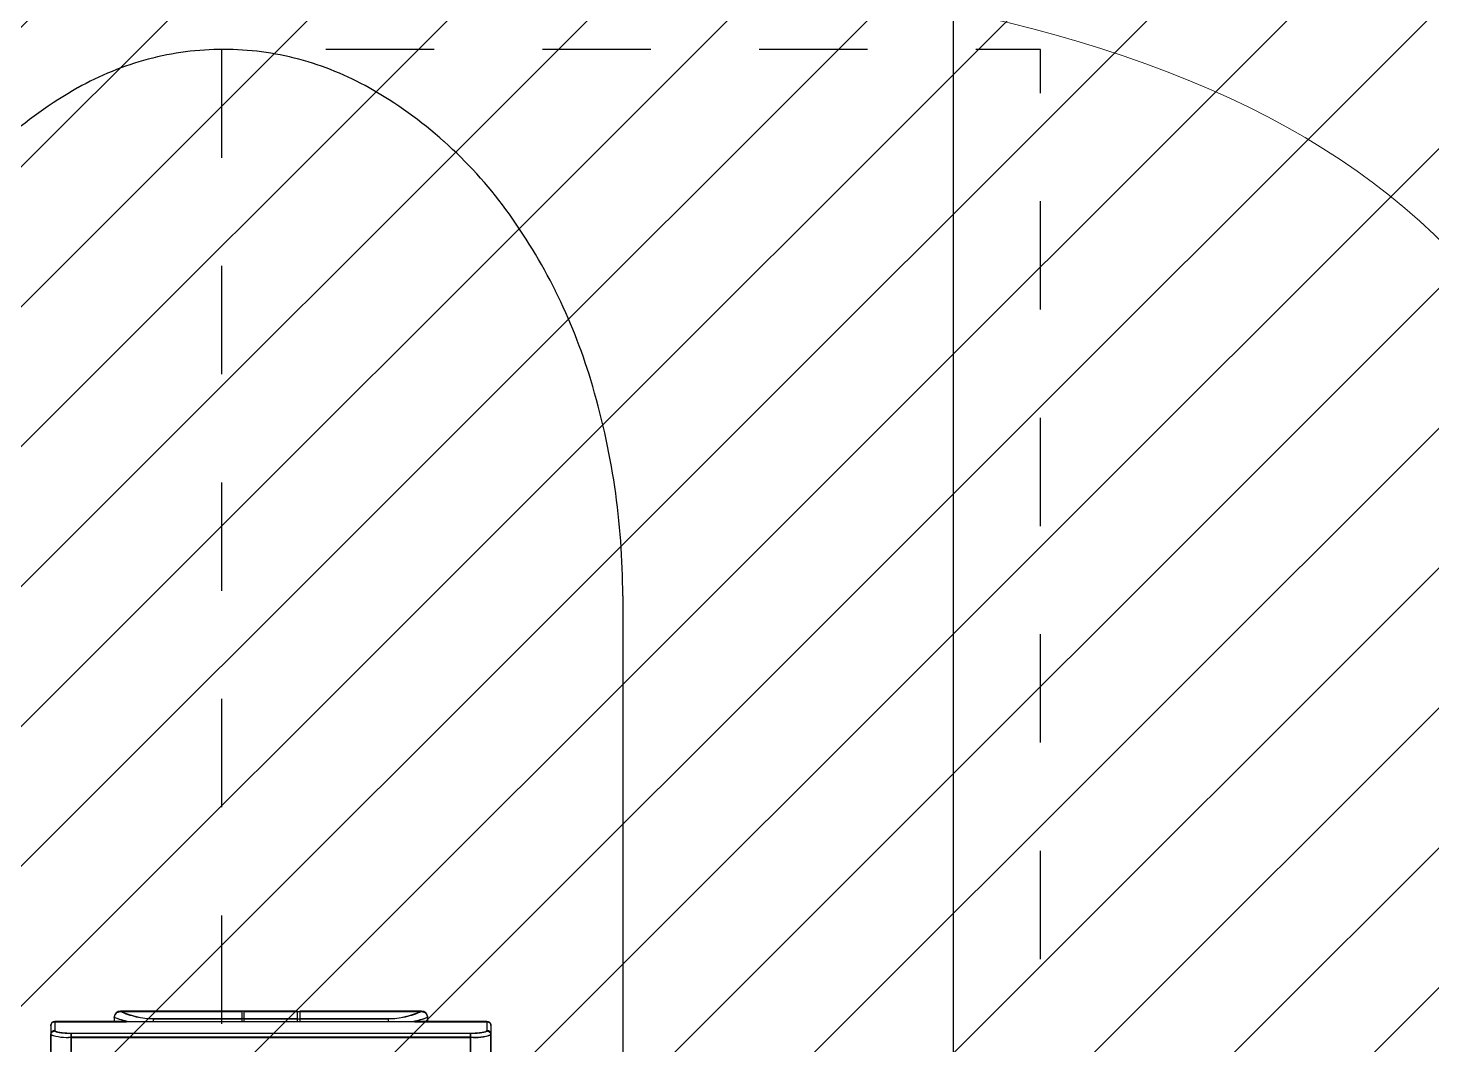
# Model space of a CAD drawing. Header units: centimetres. Extents: x 2811 to 13089, y 820 to 6224.
# Drawn here: x 11114.5 to 11183.1, y 3115.5 to 3165.2 of the extents above; entities that cross this region are included whole.
import ezdxf

# ---------------------------------------------------------------- set-up
doc = ezdxf.new("R2010")
doc.units = ezdxf.units.CM
doc.linetypes.add('VW-01', pattern=[0.41656, 0.20828, -0.20828])
for name, color, linetype in [('B Aménagement intérieur', 252, 'Continuous'), ('B Faux plafonds_Hatch', 252, 'Continuous'), ('B Général', 252, 'Continuous'), ('MTI900_Alu', 252, 'Continuous'), ('prlm-CHAUFF', 4, 'Continuous'), ('prlm-VMC', 93, 'Continuous')]:
    doc.layers.add(name, color=color, linetype=linetype)
doc.layers.add('prlm-ELEC-CFO', color=1, linetype='Continuous', lineweight=25)
doc.layers.get('prlm-CHAUFF').off()
pattern_1 = [(45, (0, 0.2205), (-3.5277778, 3.3072917), [])]

# ---------------------------------------------------------------- blocks, each defined once
blk = doc.blocks.new('G 100_80')
at = {"layer": 'B Général', "linetype": 'Continuous'}
for p, q in [((49.353, 10.75), (48.52, 10.75)), ((49.8, 10.75), (49.353, 10.75)), ((50, 10.55), (49.551, 10.55)), ((50, 10.55), (50, 7.06)), ((48.52, 9.75), (49.23, 9.75)), ((49.23, 9.75), (49.23, -9.75)), ((49.428, 9.75), (49.23, 9.75)), ((49.428, -9.75), (49.428, 9.75)), ((50.2, 7.65), (50, 7.65)), ((50.5, 7.35), (50.5, 7.35)), ((50.5, 7.35), (50.5, 1.416)), ((49.997, -5.76), (49.997, 5.76)), ((49.997, 5.74), (50.134, 5.74)), ((50.134, 1.416), (50.134, 5.74)), ((50.134, 1.416), (49.997, 1.416)), ((50.5, 1.416), (50.134, 1.416)), ((49.997, 1.307), (50.134, 1.307)), ((50.134, -5.74), (50.134, 1.307)), ((50.134, 1.307), (50.5, 1.307)), ((50.5, 1.307), (50.5, -7.35)), ((49.997, -5.74), (50.134, -5.74)), ((50, -7.037), (50, -10.55)), ((50.5, -7.35), (50.5, -7.35)), ((50.2, -7.65), (50, -7.65)), ((49.23, -9.75), (48.52, -9.75)), ((49.23, -9.75), (49.428, -9.75)), ((48.52, -10.75), (49.353, -10.75)), ((49.8, -10.75), (49.353, -10.75)), ((50, -10.55), (49.551, -10.55))]:
    blk.add_line(p, q, dxfattribs=at)
at = {"layer": 'B Général', "linetype": 'Continuous', "flags": 128}
for points in [[(49.23, 9.75, -0.052931), (49.238, 10.257, -0.052931), (49.353, 10.75)], [(49.8, 10.75, -0.198912), (49.941, 10.691, -0.198912), (50, 10.55)], [(49.998, 6.954, -0.015616), (50.088, 7.305, -0.015616), (50.2, 7.65)], [(50.2, 7.65, -0.198912), (50.412, 7.562, -0.198912), (50.5, 7.35)], [(50.134, 5.74, -0.052763), (50.232, 6.564, -0.052763), (50.5, 7.35)], [(50, -7.055), (50, -7.051, -0.000336), (49.997, -5.769), (49.997, -5.76)], [(50.5, -7.35, -0.052495), (50.232, -6.564, -0.052495), (50.134, -5.74)], [(50.2, -7.65, -0.015662), (50.088, -7.305, -0.015662), (49.998, -6.954)], [(50.5, -7.35, -0.198912), (50.412, -7.562, -0.198912), (50.2, -7.65)], [(49.353, -10.75, -0.057305), (49.234, -10.257, -0.057305), (49.23, -9.75)], [(50, -10.55, -0.198912), (49.941, -10.691, -0.198912), (49.8, -10.75)]]:
    blk.add_lwpolyline(points, format="xyb", dxfattribs=at)
blk.add_lwpolyline([(49.997, 5.76), (50, 7.067), (50, 7.068)], dxfattribs=at)
at = {"layer": 'B Général', "linetype": 'Continuous'}
for points, knots in [([(49.353, 10.75), (49.355, 10.75), (49.382, 10.75), (49.428, 10.736), (49.462, 10.717), (49.488, 10.698), (49.509, 10.674), (49.527, 10.647), (49.539, 10.619), (49.55, 10.579), (49.551, 10.554), (49.551, 10.552), (49.551, 10.55)], [0, 0, 0, 1, 2, 3, 4, 5, 6, 7, 8, 9, 9, 10, 10, 10]), ([(49.428, 9.75), (49.426, 10.038), (49.478, 10.413), (49.517, 10.522), (49.54, 10.549), (49.55, 10.55), (49.551, 10.55), (49.551, 10.55)], [0, 0, 0, 1, 2, 3, 4, 4, 5, 5, 5]), ([(49.551, -10.55), (49.517, -10.533), (49.484, -10.424), (49.425, -10.055), (49.428, -9.753), (49.428, -9.752), (49.428, -9.75)], [0, 0, 0, 1, 2, 3, 3, 4, 4, 4]), ([(49.551, -10.55), (49.551, -10.552), (49.55, -10.579), (49.537, -10.626), (49.518, -10.661), (49.499, -10.686), (49.475, -10.708), (49.449, -10.726), (49.421, -10.738), (49.382, -10.749), (49.356, -10.75), (49.355, -10.75), (49.353, -10.75)], [0, 0, 0, 1, 2, 3, 4, 5, 6, 7, 8, 9, 9, 10, 10, 10])]:
    blk.add_open_spline(points, degree=2, knots=knots, dxfattribs=at)
blk = doc.blocks.new('B 60.MTI900_Alu_390')
at = {"layer": 'MTI900_Alu', "color": 1, "linetype": 'Continuous'}
for p, q in [((-1.075, -3.9853), (-1.075, -3.902)), ((-0.975, -3.902), (-0.975, -3.973)), ((0.975, -3.973), (0.975, -3.902)), ((1.075, -3.902), (1.075, -3.9853)), ((-0.975, -3.973), (0.975, -3.973)), ((-0.975, -3.9928), (-0.975, -3.973)), ((0.975, -3.973), (0.975, -3.9928)), ((-1.075, -4.03), (-1.075, -3.9853)), ((-1.055, -4.05), (-1.055, -4.0051)), ((0.975, -3.9928), (-0.975, -3.9928)), ((1.055, -4.05), (1.055, -4.0051)), ((1.075, -4.03), (1.075, -3.9853)), ((-1.055, -4.05), (-0.706, -4.05)), ((-0.765, -4.07), (-0.765, -4.05)), ((-0.735, -4.1), (-0.735, -4.1)), ((-0.735, -4.1), (-0.1416, -4.1)), ((0.576, -4.0497), (-0.576, -4.0497)), ((-0.574, -4.0497), (-0.574, -4.0634)), ((-0.1416, -4.0634), (-0.574, -4.0634)), ((-0.1416, -4.0634), (-0.1416, -4.0497)), ((-0.1416, -4.1), (-0.1416, -4.0634)), ((-0.1307, -4.0497), (-0.1307, -4.0634)), ((0.574, -4.0634), (-0.1307, -4.0634)), ((-0.1307, -4.0634), (-0.1307, -4.1)), ((-0.1307, -4.1), (0.735, -4.1)), ((0.574, -4.0497), (0.574, -4.0634)), ((0.7037, -4.05), (1.055, -4.05)), ((0.735, -4.1), (0.735, -4.1)), ((0.765, -4.07), (0.765, -4.05))]:
    blk.add_line(p, q, dxfattribs=at)
for centre, radius, start, end in [((-0.9965, -4.212), 0.2399, 84.86995, 109.10907), ((0.9987, -4.1937), 0.2219, 69.89148, 96.1295), ((-1.055, -4.03), 0.02, 180, 270), ((1.055, -4.03), 0.02, 270, 0), ((-0.5689, -4.6164), 0.5805, 102.58374, 109.74123), ((-0.735, -4.07), 0.03, 180, 270), ((-0.5689, -4.4578), 0.3944, 90.7355, 114.8981), ((0.5685, -4.4598), 0.3964, 65.16337, 89.20304), ((0.5693, -4.6145), 0.5786, 70.22595, 77.40425), ((0.735, -4.07), 0.03, 270, 0)]:
    blk.add_arc(centre, radius, start, end, dxfattribs=at)
for centre, major_axis, start_param, end_param in [((-1.055, -3.9853), (0.02, 0), 3.141593, 4.712389), ((1.055, -3.9853), (-0.02, 0), 1.570796, 3.141593)]:
    blk.add_ellipse(centre, major_axis=major_axis, ratio=0.989815, start_param=start_param, end_param=end_param, dxfattribs=at)
for points, knots in [([(-0.975, -3.9928), (-0.9803, -3.9928), (-0.9856, -3.9929), (-0.996, -3.9932), (-1.0011, -3.9934), (-1.0083, -3.9939), (-1.0107, -3.9941), (-1.0153, -3.9945), (-1.0176, -3.9947), (-1.0241, -3.9955), (-1.0281, -3.996), (-1.0355, -3.9972), (-1.0388, -3.9978), (-1.0446, -3.9991), (-1.047, -3.9998), (-1.05, -4.0009), (-1.0509, -4.0013), (-1.0524, -4.0021), (-1.053, -4.0024), (-1.0545, -4.0036), (-1.055, -4.0043), (-1.055, -4.0051)], [0, 0, 0, 0, 0.125, 0.125, 0.25, 0.25, 0.3125, 0.3125, 0.375, 0.375, 0.5, 0.5, 0.625, 0.625, 0.75, 0.75, 0.8125, 0.8125, 0.875, 0.875, 1, 1, 1, 1]), ([(1.055, -4.0051), (1.055, -4.0043), (1.0545, -4.0036), (1.053, -4.0024), (1.0523, -4.002), (1.0508, -4.0013), (1.0491, -4.0006), (1.0469, -3.9998), (1.0444, -3.9991), (1.0431, -3.9988), (1.0387, -3.9978), (1.0354, -3.9971), (1.0299, -3.9963), (1.028, -3.996), (1.0239, -3.9955), (1.0218, -3.9952), (1.0153, -3.9945), (1.0107, -3.9941), (1.0034, -3.9936), (1.0009, -3.9935), (0.9958, -3.9932), (0.9933, -3.9931), (0.9856, -3.9929), (0.9803, -3.9928), (0.975, -3.9928)], [0, 0, 0, 0, 0.125, 0.125, 0.1875, 0.1875, 0.25, 0.3125, 0.3125, 0.375, 0.375, 0.5, 0.5, 0.5625, 0.5625, 0.625, 0.625, 0.75, 0.75, 0.8125, 0.8125, 0.875, 0.875, 1, 1, 1, 1]), ([(-0.576, -4.0497), (-0.5891, -4.0497), (-0.6021, -4.0497), (-0.6211, -4.0498), (-0.6274, -4.0498), (-0.6399, -4.0498), (-0.6461, -4.0498), (-0.6642, -4.0499), (-0.6756, -4.0499), (-0.6918, -4.05), (-0.6971, -4.05), (-0.7038, -4.05), (-0.7053, -4.05), (-0.7068, -4.05)], [0, 0, 0, 0, 0.125, 0.125, 0.1875, 0.1875, 0.25, 0.25, 0.375, 0.375, 0.4375, 0.4375, 0.4568651, 0.4568651, 0.4568651, 0.4568651]), ([(0.7055, -4.05), (0.6995, -4.05), (0.6933, -4.05), (0.6813, -4.05), (0.6756, -4.0499), (0.6642, -4.0499), (0.6524, -4.0499), (0.6402, -4.0498), (0.6278, -4.0498), (0.6214, -4.0498), (0.6021, -4.0497), (0.5891, -4.0497), (0.576, -4.0497)], [0.5494968, 0.5494968, 0.5494968, 0.5494968, 0.625, 0.625, 0.6875, 0.6875, 0.75, 0.8125, 0.8125, 0.875, 0.875, 1, 1, 1, 1])]:
    blk.add_open_spline(points, degree=3, knots=knots, dxfattribs=at)
blk = doc.blocks.new('200_wc-2')
at = {"layer": 'B Général', "linetype": 'Continuous'}
blk.add_line((-19.5, -44.2), (-19.5, -21.9), dxfattribs=at)
at = {"layer": 'B Général', "linetype": 'Continuous', "flags": 128}
for points in [[(-19.5, -44.199), (-19.5, -44.2, 0.036537), (-19.11, -49.53, 0.035337), (-17.941, -54.747), (-17.94, -54.75, 0.041299), (-16.221, -59.088), (-16.22, -59.09), (-16.217, -59.097, 0.041783), (-13.79, -63.08, 0.053503), (-10.774, -66.396), (-10.77, -66.4, 0.054816), (-7.122, -69.019), (-7.12, -69.02, 0.063755), (-3.68, -70.42), (-3.678, -70.421, 0.064897), (0, -70.9)], [(0, -70.9, 0.064897), (3.678, -70.421), (3.68, -70.42, 0.063726), (7.12, -69.02), (7.122, -69.019, 0.054816), (10.77, -66.4), (10.774, -66.396, 0.053503), (13.79, -63.08, 0.041783), (16.217, -59.097), (16.22, -59.09), (16.221, -59.088, 0.041299), (17.94, -54.75), (17.941, -54.747, 0.035337), (19.11, -49.53, 0.036556), (19.5, -44.2)]]:
    blk.add_lwpolyline(points, format="xyb", dxfattribs=at)
blk = doc.blocks.new('WC-plan')
at = {"layer": 'B Général', "linetype": 'VW-01', "ltscale": 25.4, "flags": 128}
blk.add_lwpolyline([(-32.5, -4), (-32.5, -75), (-72.5, -75), (-72.5, -4)], close=True, dxfattribs=at)
at = {"layer": 'B Général', "xscale": -1, "rotation": 180}
blk.add_blockref('200_wc-2', (-32.6, -74.9), dxfattribs=at)

msp = doc.modelspace()

# ---------------------------------------------------------------- hatches: boundary and pattern name
at = {"layer": 'B Faux plafonds_Hatch', "linetype": 'Continuous'}
h = msp.add_hatch(dxfattribs=at)
h.set_pattern_fill('F_P__SOFFITE', color=9, style=0, pattern_type=2)
h.set_pattern_definition(pattern_1)
h.paths.add_polyline_path([(10854.384, 3237.389), (11283.038, 3237.389), (11283.042, 2953.388), (11268.443, 2953.388), (11268.443, 2863.388), (11341.443, 2863.388), (11341.443, 2728.388), (11263.445, 2728.388), (11263.445, 2630.388), (11176.392, 2630.388), (11176.392, 3115.128), (11076.392, 3115.128), (11076.388, 3066.464), (10854.384, 3066.464)])
h = msp.add_hatch(dxfattribs=at)
h.set_pattern_fill('F_P__SOFFITE', color=256, style=0, pattern_type=2)
h.set_pattern_definition(pattern_1)
h.paths.add_polyline_path([(10854.384, 3237.389), (11283.038, 3237.389), (11283.042, 2953.388), (11268.443, 2953.388), (11268.443, 2863.388), (11341.443, 2863.388), (11341.443, 2728.388), (11263.445, 2728.388), (11263.445, 2630.388), (11176.392, 2630.388), (11176.392, 3115.128), (11076.392, 3115.128), (11076.388, 3066.464), (10854.384, 3066.464)])

# ---------------------------------------------------------------- linework, layer by layer
at = {"layer": 'prlm-ELEC-CFO', "lineweight": 13}
msp.add_spline([(11182.899, 3091.851), (11190.376, 3142.928), (11030.388, 3137.619), (10981.309, 3091.599)], degree=3, dxfattribs=at)
at = {"layer": 'prlm-VMC'}
msp.add_lwpolyline([(11096.457, 3050.998), (11096.457, 3061.355), (11159.724, 3061.355), (11159.724, 3224.426), (10879.774, 3224.426)], dxfattribs=at)

# ---------------------------------------------------------------- block references
at = {"layer": 'B Aménagement intérieur', "rotation": 90}
msp.add_blockref('G 100_80', (11126.392, 3066.608), dxfattribs=at)
at = {"layer": 'B Aménagement intérieur', "color": 7, "rotation": 90}
msp.add_blockref('G 100_80', (11126.392, 3066.608), dxfattribs=at)
at = {"layer": 'B Général', "xscale": -1}
msp.add_blockref('WC-plan', (11091.477, 3168.128), dxfattribs=at)
msp.add_blockref('WC-plan', (11091.477, 3168.128), dxfattribs=at)
at = {"layer": 'prlm-CHAUFF', "xscale": 9.999999999999975, "yscale": 9.999999999999975, "zscale": 9.999999999999975, "rotation": 179.9998846602291}
msp.add_blockref('B 60.MTI900_Alu_390', (11126.392, 3076.128), dxfattribs=at)

doc.saveas('drawing.dxf')
